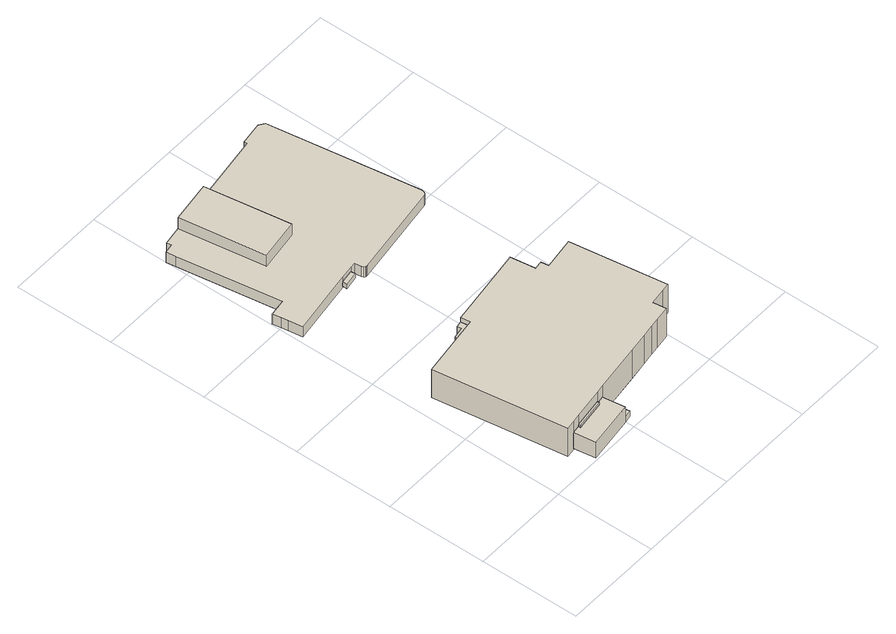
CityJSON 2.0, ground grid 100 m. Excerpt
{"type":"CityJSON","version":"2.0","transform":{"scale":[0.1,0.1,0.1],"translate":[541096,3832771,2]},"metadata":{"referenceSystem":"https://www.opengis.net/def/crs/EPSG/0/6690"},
"CityObjects":{
"building1":{"type":"Building","attributes":{"計測周辺長":786.73,"1/2500図郭":75,"区名":"大正区","町丁目名称":"鶴町２丁目","街区番号":20,"class":"3004","usage":"402","measuredHeight":18.9,"storeysAboveGround":5,"BuildingDetailAttribute.buildingRoofEdgeArea":27226.55,"BuildingDetailAttribute.buildingStructureType":"610","BuildingDetailAttribute.buildingStructureOrgType":"2","BuildingDetailAttribute.detailedUsage":"1220","BuildingDetailAttribute.specifiedBuildingCoverageRate":0.6,"BuildingDetailAttribute.surveyYear":2017,"BuildingHighTideRiskAttribute.description":"1","BuildingHighTideRiskAttribute.rank":"2","BuildingHighTideRiskAttribute.depth":2.46,"BuildingIDAttribute.prefecture":"27","BuildingIDAttribute.city":"27108"},"geometry":[{"type":"Solid","lod":"1","boundaries":[[[[0,1,2,3,4,5,6,7,8]],[[7,9,10,8]],[[6,11,9,7]],[[5,12,11,6]],[[4,13,12,5]],[[3,14,13,4]],[[2,15,14,3]],[[1,16,15,2]],[[0,17,16,1]],[[8,10,17,0]],[[9,11,12,13,14,15,16,17,10]]]]}]},
"building2":{"type":"Building","attributes":{"計測周辺長":786.73,"1/2500図郭":75,"区名":"大正区","町丁目名称":"鶴町２丁目","街区番号":20,"class":"3004","usage":"402","measuredHeight":21.3,"storeysAboveGround":5,"BuildingDetailAttribute.buildingRoofEdgeArea":27226.55,"BuildingDetailAttribute.buildingStructureType":"610","BuildingDetailAttribute.buildingStructureOrgType":"2","BuildingDetailAttribute.detailedUsage":"1220","BuildingDetailAttribute.specifiedBuildingCoverageRate":0.6,"BuildingDetailAttribute.surveyYear":2017,"BuildingHighTideRiskAttribute.description":"1","BuildingHighTideRiskAttribute.rank":"2","BuildingHighTideRiskAttribute.depth":2.51,"BuildingIDAttribute.prefecture":"27","BuildingIDAttribute.city":"27108"},"geometry":[{"type":"Solid","lod":"1","boundaries":[[[[8,7,6,5]],[[6,18,19,5]],[[7,20,18,6]],[[8,21,20,7]],[[5,19,21,8]],[[18,20,21,19]]]]}]},
"building3":{"type":"Building","attributes":{"計測周辺長":786.73,"1/2500図郭":75,"区名":"大正区","町丁目名称":"鶴町２丁目","街区番号":20,"class":"3003","usage":"402","measuredHeight":6.7,"storeysAboveGround":5,"BuildingDetailAttribute.buildingRoofEdgeArea":27226.55,"BuildingDetailAttribute.buildingStructureType":"610","BuildingDetailAttribute.buildingStructureOrgType":"2","BuildingDetailAttribute.detailedUsage":"1220","BuildingDetailAttribute.specifiedBuildingCoverageRate":0.6,"BuildingDetailAttribute.surveyYear":2017,"BuildingHighTideRiskAttribute.description":"1","BuildingHighTideRiskAttribute.rank":"2","BuildingHighTideRiskAttribute.depth":2.46,"BuildingIDAttribute.prefecture":"27","BuildingIDAttribute.city":"27108"},"geometry":[{"type":"Solid","lod":"1","boundaries":[[[[22,23,24,25]],[[24,26,27,25]],[[23,28,26,24]],[[22,29,28,23]],[[25,27,29,22]],[[26,28,29,27]]]]}]},
"building4":{"type":"Building","attributes":{"計測周辺長":786.73,"1/2500図郭":75,"区名":"大正区","町丁目名称":"鶴町２丁目","街区番号":20,"class":"3002","usage":"402","measuredHeight":26.8,"storeysAboveGround":5,"BuildingDetailAttribute.buildingRoofEdgeArea":27226.55,"BuildingDetailAttribute.buildingStructureType":"610","BuildingDetailAttribute.buildingStructureOrgType":"2","BuildingDetailAttribute.detailedUsage":"1220","BuildingDetailAttribute.specifiedBuildingCoverageRate":0.6,"BuildingDetailAttribute.surveyYear":2017,"BuildingHighTideRiskAttribute.description":"1","BuildingHighTideRiskAttribute.rank":"2","BuildingHighTideRiskAttribute.depth":2.45,"BuildingIDAttribute.prefecture":"27","BuildingIDAttribute.city":"27108"},"geometry":[{"type":"Solid","lod":"1","boundaries":[[[[30,31,32,33,34,35]],[[34,36,37,35]],[[33,38,36,34]],[[32,39,38,33]],[[31,40,39,32]],[[30,41,40,31]],[[35,37,41,30]],[[36,38,39,40,41,37]]]]}]},
"building5":{"type":"Building","attributes":{"計測周辺長":786.73,"1/2500図郭":75,"区名":"大正区","町丁目名称":"鶴町２丁目","街区番号":20,"class":"3002","usage":"402","measuredHeight":34.2,"storeysAboveGround":5,"BuildingDetailAttribute.buildingRoofEdgeArea":27226.55,"BuildingDetailAttribute.buildingStructureType":"610","BuildingDetailAttribute.buildingStructureOrgType":"2","BuildingDetailAttribute.detailedUsage":"1220","BuildingDetailAttribute.specifiedBuildingCoverageRate":0.6,"BuildingDetailAttribute.surveyYear":2017,"BuildingTsunamiRiskAttribute.description":"1","BuildingTsunamiRiskAttribute.rank":"1","BuildingTsunamiRiskAttribute.depth":0.38,"BuildingHighTideRiskAttribute.description":"1","BuildingHighTideRiskAttribute.rank":"2","BuildingHighTideRiskAttribute.depth":2.55,"BuildingIDAttribute.prefecture":"27","BuildingIDAttribute.city":"27108"},"geometry":[{"type":"Solid","lod":"1","boundaries":[[[[42,43,44,45,46,47,48,49,50,51,52,53,54,55,56,57,58,59,60,61,62,63,64,65,66,67,68]],[[67,69,70,68]],[[66,71,69,67]],[[65,72,71,66]],[[64,73,72,65]],[[63,74,73,64]],[[62,75,74,63]],[[61,76,75,62]],[[60,77,76,61]],[[59,78,77,60]],[[58,79,78,59]],[[57,80,79,58]],[[56,81,80,57]],[[55,82,81,56]],[[54,83,82,55]],[[53,84,83,54]],[[52,85,84,53]],[[51,86,85,52]],[[50,87,86,51]],[[49,88,87,50]],[[48,89,88,49]],[[47,90,89,48]],[[46,91,90,47]],[[45,92,91,46]],[[44,93,92,45]],[[43,94,93,44]],[[42,95,94,43]],[[68,70,95,42]],[[69,71,72,73,74,75,76,77,78,79,80,81,82,83,84,85,86,87,88,89,90,91,92,93,94,95,70]]]]}]},
"building6":{"type":"Building","attributes":{"class":"3003","measuredHeight":5.3,"BuildingDetailAttribute.specifiedBuildingCoverageRate":0.6,"BuildingDetailAttribute.surveyYear":2017,"BuildingHighTideRiskAttribute.description":"1","BuildingHighTideRiskAttribute.rank":"2","BuildingHighTideRiskAttribute.depth":2.8,"BuildingIDAttribute.prefecture":"27","BuildingIDAttribute.city":"27108"},"geometry":[{"type":"Solid","lod":"1","boundaries":[[[[96,97,98,99]],[[98,100,101,99]],[[97,102,100,98]],[[96,103,102,97]],[[99,101,103,96]],[[100,102,103,101]]]]}]},
"building7":{"type":"Building","attributes":{"計測周辺長":786.73,"1/2500図郭":75,"区名":"大正区","町丁目名称":"鶴町２丁目","街区番号":20,"class":"3003","usage":"402","measuredHeight":6.2,"storeysAboveGround":5,"BuildingDetailAttribute.buildingRoofEdgeArea":27226.55,"BuildingDetailAttribute.buildingStructureType":"610","BuildingDetailAttribute.buildingStructureOrgType":"2","BuildingDetailAttribute.detailedUsage":"1220","BuildingDetailAttribute.specifiedBuildingCoverageRate":0.6,"BuildingDetailAttribute.surveyYear":2017,"BuildingHighTideRiskAttribute.description":"1","BuildingHighTideRiskAttribute.rank":"2","BuildingHighTideRiskAttribute.depth":2.55,"BuildingIDAttribute.prefecture":"27","BuildingIDAttribute.city":"27108"},"geometry":[{"type":"Solid","lod":"1","boundaries":[[[[104,105,106,107]],[[106,108,109,107]],[[105,110,108,106]],[[104,111,110,105]],[[107,109,111,104]],[[108,110,111,109]]]]}]},
"building8":{"type":"Building","attributes":{"区名":"大正区","町丁目名称":"鶴町２丁目","街区番号":20,"class":"3001","usage":"402","measuredHeight":23.5,"storeysAboveGround":2,"BuildingDetailAttribute.buildingRoofEdgeArea":27094.17,"BuildingDetailAttribute.buildingStructureType":"610","BuildingDetailAttribute.buildingStructureOrgType":"2","BuildingDetailAttribute.detailedUsage":"1220","BuildingDetailAttribute.specifiedBuildingCoverageRate":0.6,"BuildingDetailAttribute.surveyYear":2017,"BuildingHighTideRiskAttribute.description":"1","BuildingHighTideRiskAttribute.rank":"2","BuildingHighTideRiskAttribute.depth":2.85,"BuildingIDAttribute.prefecture":"27","BuildingIDAttribute.city":"27108"},"geometry":[{"type":"Solid","lod":"1","boundaries":[[[[112,113,114,115,116]],[[115,117,118,116]],[[114,119,117,115]],[[113,120,119,114]],[[112,121,120,113]],[[116,118,121,112]],[[117,119,120,121,118]]]]}]},
"building9":{"type":"Building","attributes":{"区名":"大正区","町丁目名称":"鶴町２丁目","街区番号":20,"class":"3001","usage":"402","measuredHeight":12.2,"storeysAboveGround":2,"BuildingDetailAttribute.buildingRoofEdgeArea":27094.17,"BuildingDetailAttribute.buildingStructureType":"610","BuildingDetailAttribute.buildingStructureOrgType":"2","BuildingDetailAttribute.detailedUsage":"1220","BuildingDetailAttribute.specifiedBuildingCoverageRate":0.6,"BuildingDetailAttribute.surveyYear":2017,"BuildingTsunamiRiskAttribute.description":"1","BuildingTsunamiRiskAttribute.rank":"1","BuildingTsunamiRiskAttribute.depth":0.06,"BuildingHighTideRiskAttribute.description":"1","BuildingHighTideRiskAttribute.rank":"2","BuildingHighTideRiskAttribute.depth":2.75,"BuildingIDAttribute.prefecture":"27","BuildingIDAttribute.city":"27108"},"geometry":[{"type":"Solid","lod":"1","boundaries":[[[[122,123,124,125,126,127,128,129,130,131,132,133,134,135,136,137,138,139,140,141,142,143,144,145,146,147,148,149,150,151,152,153,154,155]],[[154,156,157,155]],[[153,158,156,154]],[[152,159,158,153]],[[151,160,159,152]],[[150,161,160,151]],[[149,162,161,150]],[[148,163,162,149]],[[147,164,163,148]],[[146,165,164,147]],[[145,166,165,146]],[[144,167,166,145]],[[143,168,167,144]],[[142,169,168,143]],[[141,170,169,142]],[[140,171,170,141]],[[139,172,171,140]],[[138,173,172,139]],[[137,174,173,138]],[[136,175,174,137]],[[135,176,175,136]],[[134,177,176,135]],[[133,178,177,134]],[[132,179,178,133]],[[131,180,179,132]],[[130,181,180,131]],[[129,182,181,130]],[[128,183,182,129]],[[127,184,183,128]],[[126,185,184,127]],[[125,186,185,126]],[[124,187,186,125]],[[123,188,187,124]],[[122,189,188,123]],[[155,157,189,122]],[[156,158,159,160,161,162,163,164,165,166,167,168,169,170,171,172,173,174,175,176,177,178,179,180,181,182,183,184,185,186,187,188,189,157]]]]}]}
},
"vertices":[
[946,296,29],[950,267,29],[978,78,29],[506,8,29],[474,226,29],[556,239,29],[559,217,29],[863,260,29],[860,283,29],[863,260,219],[860,283,219],[559,217,219],[556,239,219],[474,226,219],[506,8,219],[978,78,219],[950,267,219],[946,296,219],
[559,217,242],[556,239,242],[863,260,242],[860,283,242],
[950,267,30],[1027,278,30],[1055,89,30],[978,78,30],[1055,89,97],[978,78,97],[1027,278,97],[950,267,97],
[824,1619,30],[651,1593,30],[645,1641,30],[755,1659,30],[750,1701,30],[810,1713,30],[750,1701,298],[810,1713,298],[755,1659,298],[645,1641,298],[651,1593,298],[824,1619,298],
[1611,1830,9],[1647,1585,9],[1728,1597,9],[1740,1520,9],[2058,1567,9],[2199,611,9],[2110,597,9],[1958,575,9],[1977,447,9],[1824,425,9],[1739,412,9],[1737,412,9],[1613,394,9],[1418,365,9],[946,296,9],[860,283,9],[556,239,9],[474,226,9],[386,214,9],[193,1526,9],[261,1536,9],[518,1574,9],[651,1593,9],[824,1619,9],[810,1713,9],[872,1722,9],[1450,1807,9],[872,1722,351],[1450,1807,351],[810,1713,351],[824,1619,351],[651,1593,351],[518,1574,351],[261,1536,351],[193,1526,351],[386,214,351],[474,226,351],[556,239,351],[860,283,351],[946,296,351],[1418,365,351],[1613,394,351],[1737,412,351],[1739,412,351],[1824,425,351],[1977,447,351],[1958,575,351],[2110,597,351],[2199,611,351],[2058,1567,351],[1740,1520,351],[1728,1597,351],[1647,1585,351],[1611,1830,351],
[839,2917,31],[846,2870,31],[701,2848,31],[706,2896,31],[701,2848,84],[706,2896,84],[846,2870,84],[839,2917,84],
[872,1722,29],[866,1755,29],[1443,1840,29],[1450,1807,29],[1443,1840,91],[1450,1807,91],[866,1755,91],[872,1722,91],
[820,3536,30],[408,3473,30],[278,4319,30],[691,4382,30],[691,4381,30],[691,4382,265],[691,4381,265],[278,4319,265],[408,3473,265],[820,3536,265],
[408,3473,11],[820,3536,11],[691,4381,11],[1401,4489,11],[1396,4520,11],[1622,4554,11],[1677,4514,11],[1905,3020,11],[1903,3004,11],[1895,2986,11],[1885,2971,11],[1871,2964,11],[947,2824,11],[934,2825,11],[922,2829,11],[913,2840,11],[905,2855,11],[894,2925,11],[839,2917,11],[706,2896,11],[56,2797,11],[34,2939,11],[34,2940,11],[24,3008,11],[11,3089,11],[30,3091,11],[99,3102,11],[106,3103,11],[173,3113,11],[16,4135,11],[2,4226,11],[98,4241,11],[90,4290,11],[278,4319,11],[90,4290,133],[278,4319,133],[98,4241,133],[2,4226,133],[16,4135,133],[173,3113,133],[106,3103,133],[99,3102,133],[30,3091,133],[11,3089,133],[24,3008,133],[34,2940,133],[34,2939,133],[56,2797,133],[706,2896,133],[839,2917,133],[894,2925,133],[905,2855,133],[913,2840,133],[922,2829,133],[934,2825,133],[947,2824,133],[1871,2964,133],[1885,2971,133],[1895,2986,133],[1903,3004,133],[1905,3020,133],[1677,4514,133],[1622,4554,133],[1396,4520,133],[1401,4489,133],[691,4381,133],[820,3536,133],[408,3473,133]
]}
